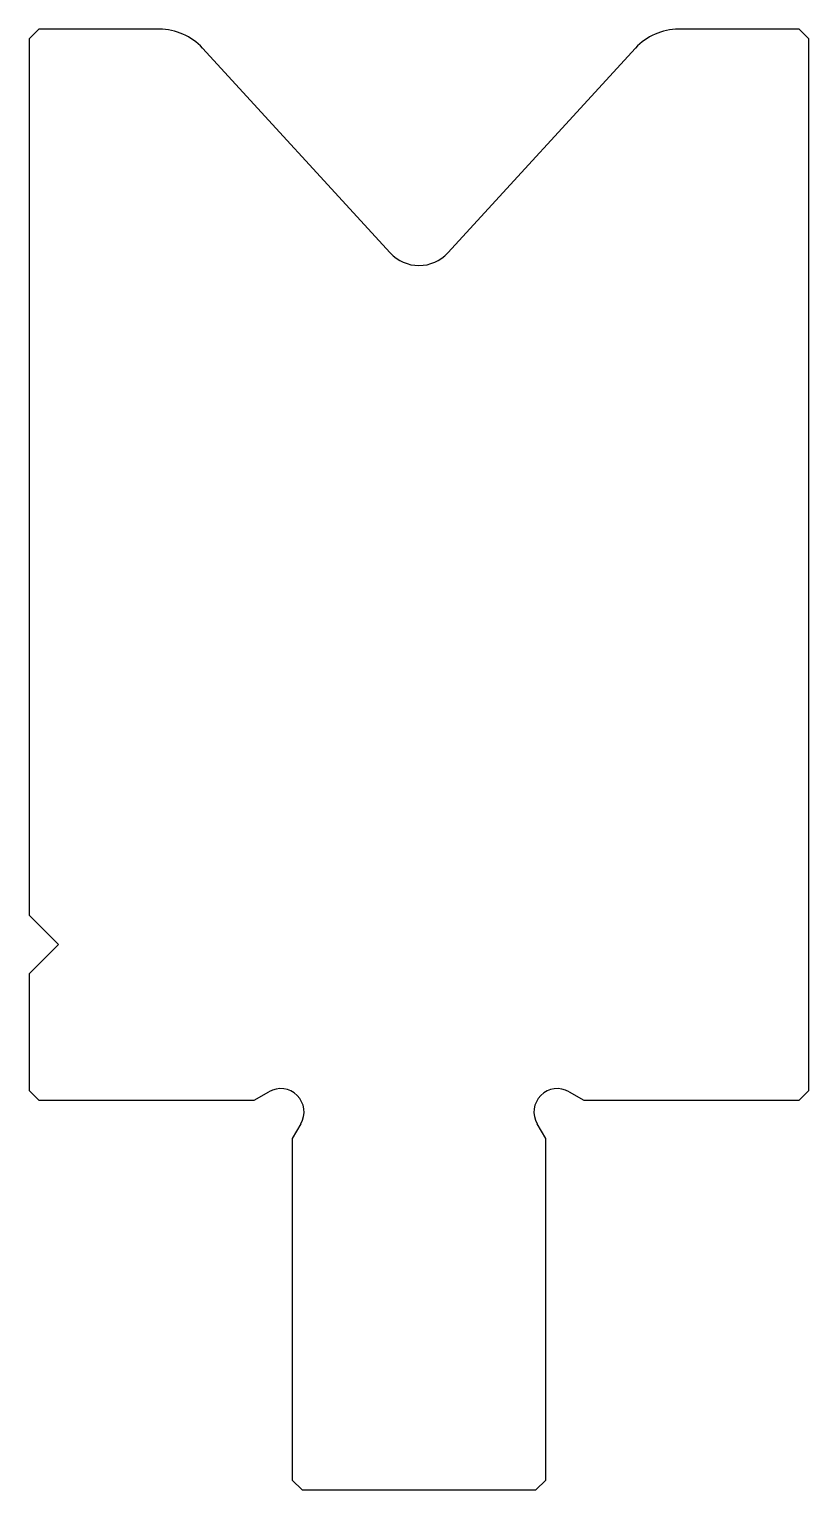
# Model space of a CAD drawing. Header units: millimetres. Extents: x -20 to 20, y -75 to 0.
import ezdxf

# ---------------------------------------------------------------- set-up
doc = ezdxf.new("R2010")
doc.units = ezdxf.units.MM
doc.layers.add('Default', color=7, linetype='CONTINUOUS')

msp = doc.modelspace()

# ---------------------------------------------------------------- linework, layer by layer
at = {"layer": 'Default'}
for p, q in [((-13.32, 0), (-19.5, 0)), ((-19.5, 0), (-20, -0.5)), ((-20, -0.5), (-20, -45.5)), ((19.5, 0), (13.32, 0)), ((20, -0.5), (19.5, 0)), ((20, -54.5), (20, -0.5)), ((-11.108, -0.973), (-1.475, -11.487)), ((11.108, -0.973), (1.475, -11.487)), ((-20, -45.5), (-18.5, -47)), ((-18.5, -47), (-20, -48.5)), ((-20, -48.5), (-20, -54.5)), ((-20, -54.5), (-19.5, -55)), ((-8.461, -55), (-7.7, -54.561)), ((7.7, -54.561), (8.461, -55)), ((19.5, -55), (20, -54.5)), ((-19.5, -55), (-8.461, -55)), ((8.461, -55), (19.5, -55)), ((-6.061, -56.2), (-6.5, -56.961)), ((6.5, -56.961), (6.061, -56.2)), ((-6.5, -56.961), (-6.5, -74.5)), ((6.5, -74.5), (6.5, -56.961)), ((-6.5, -74.5), (-6, -75)), ((-6, -75), (6, -75)), ((6, -75), (6.5, -74.5))]:
    msp.add_line(p, q, dxfattribs=at)
for centre, radius, start, end in [((-13.32, -3), 3, 42.5, 90), ((13.32, -3), 3, 90, 137.5), ((0, -10.135), 2, 222.5, 317.5), ((-7.1, -55.6), 1.2, 330, 120), ((7.1, -55.6), 1.2, 60, 210)]:
    msp.add_arc(centre, radius, start, end, dxfattribs=at)

doc.saveas('drawing.dxf')
